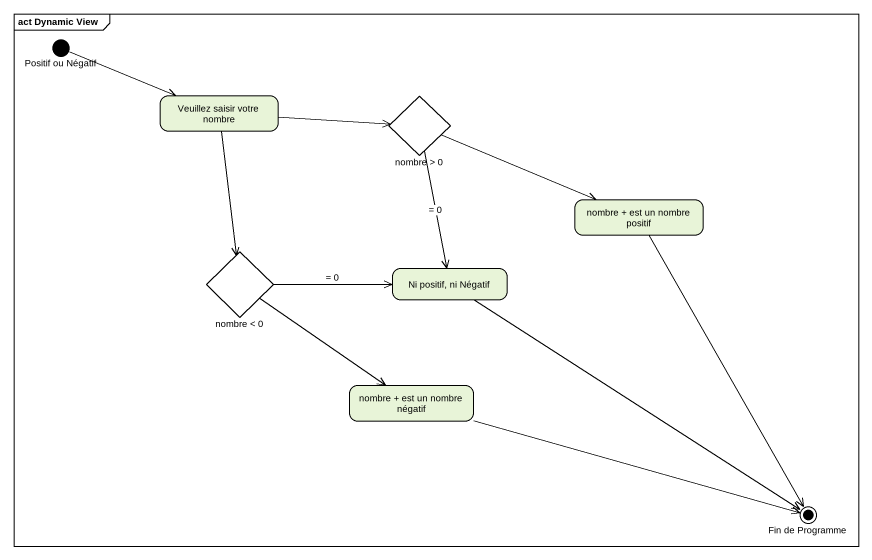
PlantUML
@startuml
mainframe act Dynamic View
hide empty description
state "Positif ou Négatif" as Positif_ou_Négatif <<start>>
state "Veuillez saisir votre nombre" as Veuillez_saisir_votre_nombre
state "nombre > 0" as nombre_0 <<choice>>
state "nombre + est un nombre positif" as nombre_est_un_nombre_positif
state "nombre < 0" as nombre_0_2 <<choice>>
state "Ni positif, ni Négatif" as Ni_positif_ni_Négatif
state "nombre + est un nombre négatif" as nombre_est_un_nombre_négatif
state "Fin de Programme" as Fin_de_Programme <<end>>
Positif_ou_Négatif -right-> Veuillez_saisir_votre_nombre
Veuillez_saisir_votre_nombre -right-> nombre_0
Veuillez_saisir_votre_nombre --> nombre_0_2
nombre_0 -right-> nombre_est_un_nombre_positif
nombre_0 --> Ni_positif_ni_Négatif : = 0
nombre_est_un_nombre_positif --> Fin_de_Programme
nombre_0_2 -right-> Ni_positif_ni_Négatif : = 0
nombre_0_2 --> nombre_est_un_nombre_négatif
Ni_positif_ni_Négatif --> Fin_de_Programme
nombre_est_un_nombre_négatif -right-> Fin_de_Programme
@enduml
